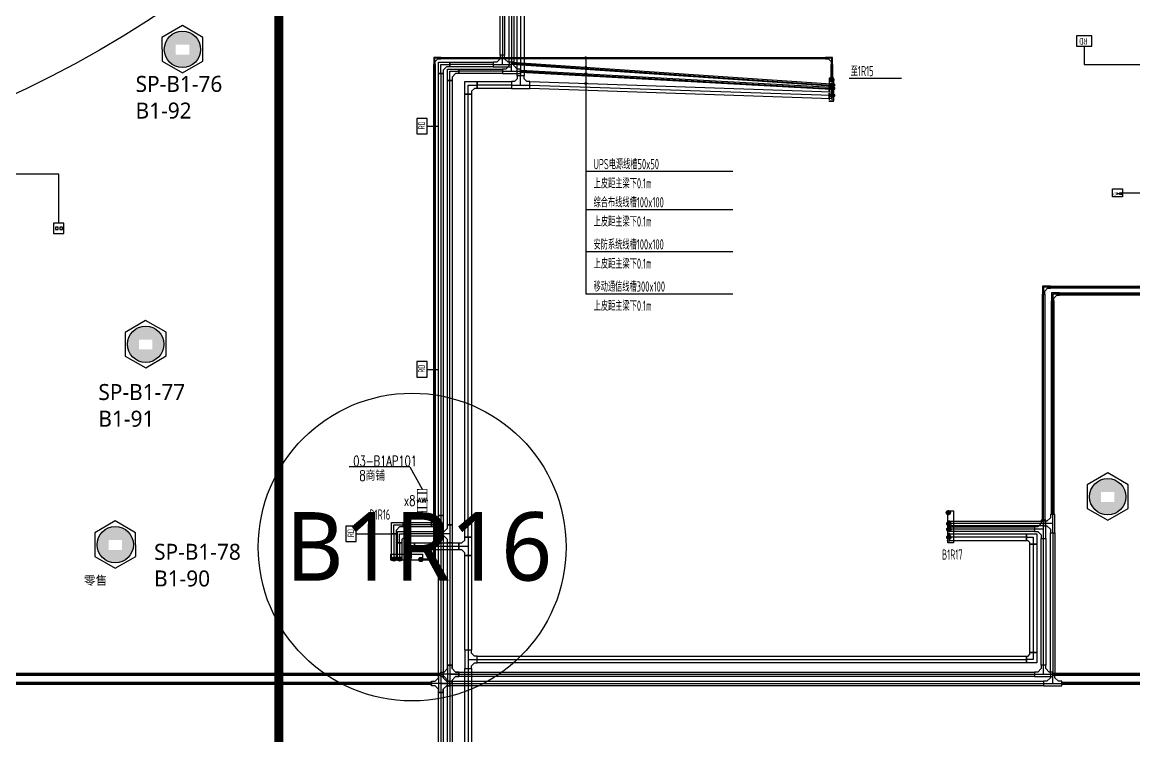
# Model space of a CAD drawing. Extents: x 0 to 3879896, y -114000 to 391286.
# Drawn here: x 2118295 to 2166973, y 221010 to 252249 of the extents above; entities that cross this region are included whole.
import ezdxf
from ezdxf.enums import TextEntityAlignment as Align

# ---------------------------------------------------------------- set-up
doc = ezdxf.new("R2010")
doc.units = 0
doc.header["$LTSCALE"] = 1000
doc.header["$MEASUREMENT"] = 0
for name, pattern in [('CONTINOUS', [0]), ('DASH', [0.35, 0.25, -0.1]), ('SZGX_a-zzgr$0$DASHDOT2', [6, 3, -1.5, 0, -1.5])]:
    doc.linetypes.add(name, pattern=pattern)
doc.layers.get('0').update_dxf_attribs({"linetype": 'CONTINUOUS'})
for name, color, linetype in [('20170912广田意见修改', 1, 'CONTINUOUS'), ('AP', 7, 'CONTINUOUS'), ('Arc_家具布置', 8, 'CONTINUOUS'), ('A无产权', 5, 'CONTINUOUS'), ('CABLETRAY_DOTE', 5, 'CONTINUOUS'), ('CABLETRAY_WEAK', 6, 'CONTINUOUS'), ('E-L-LAMP', 11, 'CONTINUOUS'), ('T-I-CHANNELS', 2, 'CONTINUOUS'), ('T-METER DATA', 150, 'C_LINE'), ('T-P-G RDJ', 1, 'CONTINOUS'), ('T-R-INTEGRATE', 1, 'CONTINUOUS'), ('T-SYSTEM', 4, 'CONTINUOUS'), ('T-SYSTEM BLOCK', 4, 'CONTINUOUS'), ('T-TEXT', 7, 'CONTINUOUS'), ('T-TEXT-RD', 3, 'CONTINUOUS'), ('T-电源线槽', 1, 'CONTINUOUS'), ('T-铁塔', 3, 'CONTINUOUS'), ('WALL', 2, 'CONTINUOUS'), ('WIRE-通讯', 4, 'CONTINUOUS'), ('Y-业态及工程条件', 1, 'CONTINUOUS')]:
    doc.layers.add(name, color=color, linetype=linetype)
doc.layers.add('Arc_建筑红线', color=1, linetype='CONTINUOUS', lineweight=40)
doc.styles.add('_TCH_DIM', font='SIMPLEX', dxfattribs={"bigfont": 'GBCBIG'})
doc.styles.add('_TCH_LABEL', font='COMPLEX', dxfattribs={"bigfont": 'GBCBIG'})
doc.styles.add('GBSTYLE', font='gbxwxt.shx', dxfattribs={"width": 0.6, "bigfont": 'gbhzfs.shx'})
doc.styles.add('HZTXT1', font='txtd.shx', dxfattribs={"width": 0.7, "bigfont": 'hztxt.shx'})
doc.styles.get("Standard").update_dxf_attribs({"font": 'GBENOR', "bigfont": 'GBCBIG'})
doc.styles.add('黑体', font='simhei.ttf', dxfattribs={"width": 0.8})
doc.linetypes.add('C_LINE', pattern='A,25.7,-2.08,["C",Standard,S=2.54,R=0,X=-0.54,Y=-1.27],-2.35', length=30.13)

# ---------------------------------------------------------------- blocks, each defined once
blk = doc.blocks.new('A$C5670352E')
at = {"layer": 'T-TEXT-RD', "color": 3, "style": 'GBSTYLE', "width": 0.7}
for s, p in [('B1R16', (16726, -17435, 0)), ('B1R17', (41801, -19185, 0))]:
    blk.add_text(s, height=450, dxfattribs=at).set_placement(p)
blk = doc.blocks.new('A$C53DD775B')
at = {"layer": 'T-SYSTEM'}
blk.add_line((39148, 1139, 0), (36870, 1139, 0), dxfattribs=at)
at = {"layer": 'T-SYSTEM', "elevation": 0}
for points in [[(36108, 1076, 0, 0, 0), (36606, 1575, 150, 0, 0), (36845, 1814, 0, 0, 0)], [(36133, 851, 0, 0, 0), (36631, 1350, 150, 0, 0), (36870, 1589, 0, 0, 0)], [(36133, 701, 0, 0, 0), (36631, 1200, 150, 0, 0), (36870, 1439, 0, 0, 0)], [(36133, 401, 0, 0, 0), (36631, 900, 150, 0, 0), (36870, 1139, 0, 0, 0)], [(40472, -18610, 0, 0, 0), (40971, -18111, 150, 0, 0), (41210, -17872, 0, 0, 0)], [(41235, -18347, 0, 0, 0), (40736, -18846, 150, 0, 0), (40497, -19085, 0, 0, 0)], [(41185, -18647, 0, 0, 0), (40686, -19145, 150, 0, 0), (40447, -19384, 0, 0, 0)], [(41185, -18997, 0, 0, 0), (40686, -19495, 150, 0, 0), (40447, -19734, 0, 0, 0)], [(16935, -19897, 0, 0, 0), (16436, -20396, 150, 0, 0), (16197, -20635, 0, 0, 0)], [(17185, -19897, 0, 0, 0), (16686, -20396, 150, 0, 0), (16447, -20635, 0, 0, 0)], [(17535, -19897, 0, 0, 0), (17036, -20396, 150, 0, 0), (16797, -20635, 0, 0, 0)], [(17372, -20659, 0, 0, 0), (17871, -20161, 150, 0, 0), (18110, -19922, 0, 0, 0)]]:
    blk.add_lwpolyline(points, format="xyseb", dxfattribs=at)
at = {"layer": 'T-SYSTEM', "const_width": 90, "elevation": 0}
for points in [[(36063, 1076, 1), (36153, 1076, 1)], [(36063, 1076, 1), (36153, 1076, 1)], [(36063, 1076, 1), (36153, 1076, 1)], [(36088, 851, 1), (36178, 851, 1)], [(36088, 851, 1), (36178, 851, 1)], [(36088, 851, 1), (36178, 851, 1)], [(36088, 701, 1), (36178, 701, 1)], [(36088, 701, 1), (36178, 701, 1)], [(36088, 701, 1), (36178, 701, 1)], [(36088, 401, 1), (36178, 401, 1)], [(36088, 401, 1), (36178, 401, 1)], [(36088, 401, 1), (36178, 401, 1)], [(41165, -17872, 1), (41255, -17872, 1)], [(41165, -17872, 1), (41255, -17872, 1)], [(41165, -17872, 1), (41255, -17872, 1)], [(41190, -18347, 1), (41280, -18347, 1)], [(41190, -18347, 1), (41280, -18347, 1)], [(41190, -18347, 1), (41280, -18347, 1)], [(41190, -18597, 1), (41280, -18597, 1)], [(41190, -18597, 1), (41280, -18597, 1)], [(41190, -18597, 1), (41280, -18597, 1)], [(41190, -18947, 1), (41280, -18947, 1)], [(41190, -18947, 1), (41280, -18947, 1)], [(41190, -18947, 1), (41280, -18947, 1)], [(16890, -19897, 1), (16980, -19897, 1)], [(16890, -19897, 1), (16980, -19897, 1)], [(16890, -19897, 1), (16980, -19897, 1)], [(17140, -19897, 1), (17230, -19897, 1)], [(17140, -19897, 1), (17230, -19897, 1)], [(17140, -19897, 1), (17230, -19897, 1)], [(17490, -19897, 1), (17580, -19897, 1)], [(17490, -19897, 1), (17580, -19897, 1)], [(17490, -19897, 1), (17580, -19897, 1)], [(18065, -19922, 1), (18155, -19922, 1)], [(18065, -19922, 1), (18155, -19922, 1)], [(18065, -19922, 1), (18155, -19922, 1)]]:
    blk.add_lwpolyline(points, format="xyb", close=True, dxfattribs=at)
at = {"layer": 'T-SYSTEM', "linetype": 'DASH', "elevation": 0}
blk.add_lwpolyline([(36185, 853), (35985, 853), (35985, 153), (36185, 153)], close=True, dxfattribs=at)
blk.add_lwpolyline([(36185, 853), (35985, 853), (35985, 153), (36185, 153)], close=True, dxfattribs=at)
at = {"layer": 'T-SYSTEM'}
for centre in [(36108, 1076, 0), (36108, 1076, 0), (36108, 1076, 0), (36133, 851, 0), (36133, 851, 0), (36133, 851, 0), (36133, 701, 0), (36133, 701, 0), (36133, 701, 0), (36133, 401, 0), (36133, 401, 0), (36133, 401, 0), (41210, -17872, 0), (41210, -17872, 0), (41210, -17872, 0), (41235, -18347, 0), (41235, -18347, 0), (41235, -18347, 0), (41235, -18597, 0), (41235, -18597, 0), (41235, -18597, 0), (41235, -18947, 0), (41235, -18947, 0), (41235, -18947, 0), (16935, -19897, 0), (16935, -19897, 0), (16935, -19897, 0), (17185, -19897, 0), (17185, -19897, 0), (17185, -19897, 0), (17535, -19897, 0), (17535, -19897, 0), (17535, -19897, 0), (18110, -19922, 0), (18110, -19922, 0), (18110, -19922, 0)]:
    blk.add_circle(centre, 90, dxfattribs=at)
blk = doc.blocks.new('A$C0C473B77')
at = {"layer": 'T-P-G RDJ', "linetype": 'DASH', "elevation": 0}
blk.add_lwpolyline([(35985, 153), (36185, 153), (36185, 1153), (35985, 1153)], close=True, dxfattribs=at)
at = {"layer": 'T-P-G RDJ', "elevation": 0}
for points in [[(41435, -19197), (41185, -19197), (41185, -17797), (41435, -17797)], [(16785, -19697), (18185, -19697), (18185, -19947), (16785, -19947)]]:
    blk.add_lwpolyline(points, close=True, dxfattribs=at)
blk = doc.blocks.new('E-017')
at = {"layer": 'E-L-LAMP'}
for p, q in [((0, 150), (0, -150)), ((150, -150), (-150, -150))]:
    blk.add_line(p, q, dxfattribs=at)
for radius in [150, 100]:
    blk.add_circle((0, 300), radius, dxfattribs=at)
blk = doc.blocks.new('A$C78FD1D7B')
at = {"layer": 'T-SYSTEM BLOCK'}
blk.add_lwpolyline([(-300, 0), (300, 0), (300, 400), (-300, 400)], close=True, dxfattribs=at)
at = {"layer": 'T-TEXT', "style": 'GBSTYLE', "width": 0.7}
blk.add_text('RD', height=250, dxfattribs=at).set_placement((-129, 88))
blk = doc.blocks.new('$C30311172003108')
at = {"layer": 'T-SYSTEM BLOCK'}
blk.add_lwpolyline([(-0.9, 0), (0.9, 0), (0.9, 1.2), (-0.9, 1.2)], close=True, dxfattribs=at)
at = {"style": 'GBSTYLE', "width": 0.8, "flags": 9}
blk.add_attdef('A', (0, 0), '', height=0.00003, dxfattribs=at)
at = {"layer": 'T-TEXT', "color": 7, "style": 'GBSTYLE', "width": 0.7}
blk.add_text('RD', height=0.75, dxfattribs=at).set_placement((-0.38, 0.26))
blk = doc.blocks.new('DS2')
at = {"layer": 'T-SYSTEM BLOCK'}
for points in [[(-225, -450), (225, -450), (225, 0), (-225, 0)], [(-138, -281), (-26, -281), (-26, -169), (-138, -169)], [(46, -281), (158, -281), (158, -169), (46, -169)]]:
    blk.add_lwpolyline(points, close=True, dxfattribs=at)
blk = doc.blocks.new('A$C7B3708B5')
at = {"layer": 'T-TEXT', "linetype": 'ByBlock'}
h = blk.add_hatch(color=256, dxfattribs=at)
edge = h.paths.add_edge_path()
edge.add_arc((13441, -17820), 37.5, 0, 360)
h = blk.add_hatch(color=256, dxfattribs=at)
edge = h.paths.add_edge_path()
edge.add_arc((13441, -18242), 37.5, 0, 360)
h = blk.add_hatch(color=256, dxfattribs=at)
edge = h.paths.add_edge_path()
edge.add_arc((13446, -18526), 37.5, 0, 360)
h = blk.add_hatch(color=256, dxfattribs=at)
edge = h.paths.add_edge_path()
edge.add_arc((13452, -18954), 37.5, 0, 360)
at = {"layer": 'CABLETRAY_DOTE'}
for p, q in [((9794, 550), (9794, -17720)), ((10194, 150), (10194, -18020)), ((7094, -17845), (6819, -17845)), ((6819, -17845), (6819, -18120)), ((7094, -17845), (23944, -17845)), ((9794, -18120), (9794, -17720)), ((24219, -17845), (23944, -17845)), ((24219, -18120), (24219, -17845)), ((6819, -39520), (6819, -18120)), ((7094, -18520), (7094, -18120)), ((7094, -18120), (7494, -18120)), ((9394, -18120), (7494, -18120)), ((7494, -18820), (7494, -18420)), ((7494, -18420), (7894, -18420)), ((9794, -18420), (7894, -18420)), ((9394, -18120), (10194, -18120)), ((9794, -18420), (10594, -18420)), ((10194, -18420), (10194, -18020)), ((10194, -18070), (24194, -19020)), ((10594, -18420), (24194, -19170)), ((24219, -18120), (24219, -18770)), ((7094, -18520), (7094, -37870)), ((7494, -38270), (7494, -18820)), ((24244, -19220), (24244, -19220)), ((24244, -19620), (24244, -19620)), ((33794, -27870), (33494, -27870)), ((33494, -27870), (33494, -28170)), ((33494, -38070), (33494, -28170)), ((33794, -27870), (47844, -27870)), ((34194, -28170), (33894, -28170)), ((33894, -28170), (33894, -28470)), ((34194, -28170), (48144, -28170)), ((33894, -37820), (33894, -28470)), ((7094, -37870), (7094, -38670)), ((33894, -38620), (33894, -37820)), ((5044, -38670), (5044, -38270)), ((5044, -38270), (5444, -38270)), ((6694, -38270), (5444, -38270)), ((7094, -38270), (6694, -38270)), ((7494, -38270), (7494, -39070)), ((33494, -38220), (29394, -38220)), ((33494, -38870), (33494, -38070)), ((33894, -38220), (33494, -38220)), ((5044, -38670), (5044, -39720)), ((5294, -39070), (5294, -38670)), ((5294, -38670), (5694, -38670)), ((7094, -38670), (5694, -38670)), ((7094, -38670), (7094, -44820)), ((7494, -38670), (7094, -38670)), ((33094, -38470), (29394, -38470)), ((33494, -38470), (33094, -38470)), ((33494, -44420), (33494, -38870)), ((33894, -38620), (33894, -44820)), ((5294, -39070), (5294, -39720)), ((7494, -39070), (7494, -44420)), ((6244, -39795), (6544, -39795)), ((6819, -39795), (6544, -39795)), ((6819, -39520), (6819, -39795)), ((7494, -44420), (7494, -45220)), ((33494, -44820), (33494, -44420)), ((7094, -44820), (7094, -45620)), ((7094, -45220), (7494, -45220)), ((7494, -44820), (7894, -44820)), ((7494, -45220), (33494, -45220)), ((7494, -45220), (7494, -84720)), ((7894, -44820), (33094, -44820)), ((33094, -44820), (33894, -44820)), ((33494, -45220), (34294, -45220)), ((33894, -45220), (33894, -44820)), ((33894, -44820), (42844, -44820)), ((34294, -45220), (42544, -45220)), ((7094, -45620), (7094, -85120))]:
    blk.add_line(p, q, dxfattribs=at)
at = {"layer": 'CABLETRAY_DOTE', "linetype": 'ByBlock'}
for p, q in [((10594, -250), (10594, -18620)), ((10594, -19020), (10594, -18620)), ((8294, -19420), (8294, -19020)), ((8294, -19020), (8694, -19020)), ((8294, -38820), (8294, -19420)), ((10194, -19020), (8694, -19020)), ((10194, -19020), (10994, -19020)), ((10994, -19020), (24194, -19470)), ((8294, -38820), (8294, -39620)), ((32744, -38820), (29394, -38820)), ((32744, -38820), (33044, -38820)), ((33044, -38820), (33044, -39120)), ((5644, -39520), (5644, -39220)), ((5644, -39220), (5944, -39220)), ((7894, -39220), (5944, -39220)), ((8294, -39220), (7894, -39220)), ((33044, -39120), (33044, -43870)), ((5644, -39520), (5644, -39720)), ((8294, -39620), (8294, -43770)), ((8294, -43770), (8294, -44570)), ((8294, -44170), (8694, -44170)), ((8694, -44170), (32744, -44170)), ((33044, -44170), (32744, -44170)), ((33044, -43870), (33044, -44170)), ((8294, -44570), (8294, -84120))]:
    blk.add_line(p, q, dxfattribs=at)
at = {"layer": 'CABLETRAY_WEAK'}
for p, q in [((10094, -18020), (10094, 150)), ((10294, 150), (10294, -18020)), ((7394, -18820), (7394, -18320)), ((7394, -18320), (7894, -18320)), ((7894, -18520), (7894, -18320)), ((7894, -18320), (9794, -18320)), ((7894, -18320), (7894, -18520)), ((9794, -18320), (9794, -18520)), ((9944, -18320), (9794, -18320)), ((9794, -18320), (9794, -18520)), ((10094, -18170), (9944, -18320)), ((10294, -18020), (10094, -18020)), ((10294, -18020), (10094, -18020)), ((10094, -18020), (10094, -18170)), ((10294, -18170), (10294, -18020)), ((10444, -18320), (10294, -18170)), ((10594, -18320), (10444, -18320)), ((10591, -18470), (10596, -18370)), ((24191, -19220), (10591, -18470)), ((10594, -18520), (10594, -18320)), ((10596, -18370), (24196, -19120)), ((7394, -18820), (7594, -18820)), ((7394, -38270), (7394, -18820)), ((7594, -18820), (7394, -18820)), ((7744, -18520), (7594, -18670)), ((7594, -18670), (7594, -18820)), ((7594, -18820), (7594, -38270)), ((7894, -18520), (7744, -18520)), ((9794, -18520), (7894, -18520)), ((9794, -18520), (10594, -18520)), ((24196, -19120), (24191, -19220)), ((24194, -19120, 0), (24294, -19220, 0)), ((24194, -19220, 0), (24294, -19120, 0)), ((33794, -27820), (33444, -27820)), ((33444, -27820), (33444, -28170)), ((33444, -28170), (33544, -28170)), ((33444, -38070), (33444, -28170)), ((33444, -28170), (33544, -28170)), ((33544, -28045), (33669, -27920)), ((33544, -28170), (33544, -28045)), ((33544, -28170), (33544, -38070)), ((33669, -27920), (33794, -27920)), ((33794, -27920), (33794, -27820)), ((33794, -27820), (47844, -27820)), ((33794, -27920), (33794, -27820)), ((47844, -27920), (33794, -27920)), ((7244, -38570), (7394, -38420)), ((7594, -38270), (7394, -38270)), ((7394, -38420), (7394, -38270)), ((7394, -38270), (7594, -38270)), ((7594, -38270), (7594, -39070)), ((29294, -38370, 0), (29394, -38570, 0)), ((29294, -38570, 0), (29394, -38370, 0)), ((29394, -38570), (29394, -38370)), ((29394, -38370), (33094, -38370)), ((33094, -38370), (33094, -38570)), ((33244, -38370), (33094, -38370)), ((33094, -38370), (33094, -38570)), ((33394, -38220), (33244, -38370)), ((33594, -38070), (33394, -38070)), ((33394, -38070), (33394, -38220)), ((33544, -38070), (33444, -38070)), ((33594, -38870), (33594, -38070)), ((5194, -39070), (5194, -38570)), ((5194, -38570), (5694, -38570)), ((5544, -38770), (5394, -38920)), ((5394, -38920), (5394, -39070)), ((5694, -38770), (5544, -38770)), ((5694, -38770), (5694, -38570)), ((5694, -38570), (7094, -38570)), ((5694, -38570), (5694, -38770)), ((7094, -38770), (5694, -38770)), ((7094, -38570), (7094, -38770)), ((7094, -38770), (7094, -38570)), ((7094, -38570), (7244, -38570)), ((7244, -38770), (7094, -38770)), ((7394, -38920), (7244, -38770)), ((7394, -39070), (7394, -38920)), ((33094, -38570), (29394, -38570)), ((33094, -38570), (33244, -38570)), ((33244, -38570), (33394, -38720)), ((33394, -38720), (33394, -38870)), ((33394, -38870), (33594, -38870)), ((33394, -44420), (33394, -38870)), ((33394, -38870), (33594, -38870)), ((33594, -38870), (33594, -44420)), ((5194, -39720), (5194, -39070)), ((5194, -39070), (5394, -39070)), ((5394, -39070), (5194, -39070)), ((5394, -39070), (5394, -39720)), ((7594, -39070), (7394, -39070)), ((7394, -44420), (7394, -39070)), ((7394, -39070), (7594, -39070)), ((7594, -39070), (7594, -44420)), ((5394, -39720, 0), (5194, -39820, 0)), ((5194, -39720, 0), (5394, -39820, 0)), ((5394, -39720), (5194, -39720)), ((7594, -44420), (7394, -44420)), ((7394, -44420), (7394, -45220)), ((7594, -44420), (7394, -44420)), ((7594, -44570), (7594, -44420)), ((7744, -44720), (7594, -44570)), ((7894, -44720), (7744, -44720)), ((7894, -44920), (7894, -44720)), ((7894, -44920), (7894, -44720)), ((7894, -44720), (33094, -44720)), ((33094, -44720), (33094, -44920)), ((33244, -44720), (33094, -44720)), ((33094, -44720), (33094, -44920)), ((33394, -44570), (33244, -44720)), ((33594, -44420), (33394, -44420)), ((33594, -44420), (33394, -44420)), ((33394, -44420), (33394, -44570)), ((33594, -44570), (33594, -44420)), ((33744, -44720), (33594, -44570)), ((33894, -44720), (33744, -44720)), ((33894, -44920), (33894, -44720)), ((33894, -44870), (33894, -44770)), ((33894, -44770), (42844, -44770)), ((7394, -45220), (7594, -45220)), ((7394, -84720), (7394, -45220)), ((7394, -45220), (7594, -45220)), ((7594, -45070), (7744, -44920)), ((7594, -45220), (7594, -45070)), ((7594, -45220), (7594, -84720)), ((7744, -44920), (7894, -44920)), ((33094, -44920), (7894, -44920)), ((33094, -44920), (33894, -44920)), ((42844, -44870), (33894, -44870))]:
    blk.add_line(p, q, dxfattribs=at)
at = {"layer": 'CABLETRAY_WEAK', "elevation": 0}
for points in [[(24294, -19220), (24294, -19120), (24194, -19120), (24194, -19220)], [(29394, -38570), (29394, -38370), (29294, -38370), (29294, -38570)], [(5194, -39820), (5394, -39820), (5394, -39720), (5194, -39720)]]:
    blk.add_lwpolyline(points, close=True, dxfattribs=at)
at = {"layer": 'T-I-CHANNELS'}
for p, q in [((9694, -17720), (9694, 550)), ((9894, 550), (9894, -17720)), ((9694, -17870), (9544, -18020)), ((9894, -17720), (9694, -17720)), ((9894, -17720), (9694, -17720)), ((9694, -17720), (9694, -17870)), ((9894, -17870), (9894, -17720)), ((10044, -18020), (9894, -17870)), ((6994, -18520), (6994, -18020)), ((6994, -18020), (7494, -18020)), ((7344, -18220), (7194, -18370)), ((7194, -18370), (7194, -18520)), ((7494, -18220), (7344, -18220)), ((7494, -18220), (7494, -18020)), ((7494, -18020), (9394, -18020)), ((7494, -18020), (7494, -18220)), ((9394, -18220), (7494, -18220)), ((9394, -18020), (9394, -18220)), ((9544, -18020), (9394, -18020)), ((9394, -18020), (9394, -18220)), ((9394, -18220), (10194, -18220)), ((10194, -18020), (10044, -18020)), ((10190, -18120), (10197, -18020)), ((24190, -19070), (10190, -18120)), ((10194, -18220), (10194, -18020)), ((10197, -18020), (24197, -18970)), ((6994, -37870), (6994, -18520)), ((6994, -18520), (7194, -18520)), ((7194, -18520), (6994, -18520)), ((7194, -18520), (7194, -37870)), ((24197, -18970), (24190, -19070)), ((24194, -18970, 0), (24294, -19070, 0)), ((24194, -19070, 0), (24294, -18970, 0)), ((34194, -28120), (33844, -28120)), ((33844, -28120), (33844, -28470)), ((33944, -28345), (34069, -28220)), ((34069, -28220), (34194, -28220)), ((34194, -28220), (34194, -28120)), ((34194, -28120), (48144, -28120)), ((34194, -28220), (34194, -28120)), ((48144, -28220), (34194, -28220)), ((33844, -28470), (33944, -28470)), ((33844, -37820), (33844, -28470)), ((33844, -28470), (33944, -28470)), ((33944, -28470), (33944, -28345)), ((33944, -28470), (33944, -37820)), ((7194, -37870), (6994, -37870)), ((6994, -38020), (6994, -37870)), ((6994, -37870), (7194, -37870)), ((7194, -37870), (7194, -38670)), ((33994, -37820), (33794, -37820)), ((33794, -37820), (33794, -37970)), ((33944, -37820), (33844, -37820)), ((33994, -38620), (33994, -37820)), ((4944, -38670), (4944, -38170)), ((4944, -38170), (5444, -38170)), ((5294, -38370), (5144, -38520)), ((5444, -38370), (5294, -38370)), ((5444, -38370), (5444, -38170)), ((5444, -38170), (6694, -38170)), ((5444, -38170), (5444, -38370)), ((6694, -38370), (5444, -38370)), ((6694, -38170), (6694, -38370)), ((6694, -38370), (6694, -38170)), ((6694, -38170), (6844, -38170)), ((6844, -38370), (6694, -38370)), ((6844, -38170), (6994, -38020)), ((6994, -38520), (6844, -38370)), ((29294, -38120, 0), (29394, -38320, 0)), ((29294, -38320, 0), (29394, -38120, 0)), ((29394, -38320), (29394, -38120)), ((29394, -38120), (33494, -38120)), ((33494, -38320), (29394, -38320)), ((33494, -38120), (33494, -38320)), ((33644, -38120), (33494, -38120)), ((33494, -38120), (33494, -38320)), ((33494, -38320), (33644, -38320)), ((33794, -37970), (33644, -38120)), ((33644, -38320), (33794, -38470)), ((4944, -39720), (4944, -38670)), ((4944, -38670), (5144, -38670)), ((5144, -38670), (4944, -38670)), ((5144, -38520), (5144, -38670)), ((5144, -38670), (5144, -39720)), ((6994, -38670), (6994, -38520)), ((7194, -38670), (6994, -38670)), ((6994, -44820), (6994, -38670)), ((6994, -38670), (7194, -38670)), ((7194, -38670), (7194, -44820)), ((33794, -38470), (33794, -38620)), ((33794, -44820), (33794, -38620)), ((33794, -38620), (33994, -38620)), ((33794, -38620), (33994, -38620)), ((33994, -38620), (33994, -44820)), ((5144, -39720, 0), (4944, -39820, 0)), ((4944, -39720, 0), (5144, -39820, 0)), ((5144, -39720), (4944, -39720)), ((7194, -44820), (6994, -44820)), ((6994, -44820), (6994, -45620)), ((7194, -44820), (6994, -44820)), ((7194, -44970), (7194, -44820)), ((7344, -45120), (7194, -44970)), ((7494, -45120), (7344, -45120)), ((7494, -45320), (7494, -45120)), ((7494, -45320), (7494, -45120)), ((7494, -45120), (33494, -45120)), ((33494, -45120), (33494, -45320)), ((33644, -45120), (33494, -45120)), ((33494, -45120), (33494, -45320)), ((33794, -44970), (33644, -45120)), ((33994, -44820), (33794, -44820)), ((33994, -44820), (33794, -44820)), ((33794, -44820), (33794, -44970)), ((33994, -44970), (33994, -44820)), ((34144, -45120), (33994, -44970)), ((34294, -45120), (34144, -45120)), ((34294, -45320), (34294, -45120)), ((34294, -45270), (34294, -45170)), ((34294, -45170), (42544, -45170)), ((42544, -45270), (34294, -45270)), ((6994, -45620), (7194, -45620)), ((6994, -85120), (6994, -45620)), ((6994, -45620), (7194, -45620)), ((7194, -45470), (7344, -45320)), ((7194, -45620), (7194, -45470)), ((7194, -45620), (7194, -85120)), ((7344, -45320), (7494, -45320)), ((33494, -45320), (7494, -45320)), ((33494, -45320), (34294, -45320))]:
    blk.add_line(p, q, dxfattribs=at)
at = {"layer": 'T-I-CHANNELS', "elevation": 0}
for points in [[(24294, -19070), (24294, -18970), (24194, -18970), (24194, -19070)], [(29394, -38320), (29394, -38120), (29294, -38120), (29294, -38320)], [(4944, -39820), (5144, -39820), (5144, -39720), (4944, -39720)]]:
    blk.add_lwpolyline(points, close=True, dxfattribs=at)
at = {"layer": 'T-SYSTEM'}
blk.add_line((27257, -18734, 0), (24980, -18734, 0), dxfattribs=at)
at = {"layer": 'T-SYSTEM', "elevation": 0}
for points in [[(24217, -18797, 0, 0, 0), (24716, -18298, 150, 0, 0), (24955, -18059, 0, 0, 0)], [(24242, -19022, 0, 0, 0), (24741, -18523, 150, 0, 0), (24980, -18284, 0, 0, 0)], [(24242, -19172, 0, 0, 0), (24741, -18673, 150, 0, 0), (24980, -18434, 0, 0, 0)], [(24242, -19472, 0, 0, 0), (24741, -18973, 150, 0, 0), (24980, -18734, 0, 0, 0)], [(28581, -38483, 0, 0, 0), (29080, -37984, 150, 0, 0), (29319, -37745, 0, 0, 0)], [(29294, -38520, 0, 0, 0), (28795, -39018, 150, 0, 0), (28556, -39257, 0, 0, 0)], [(29344, -38220, 0, 0, 0), (28845, -38719, 150, 0, 0), (28606, -38958, 0, 0, 0)], [(29294, -38870, 0, 0, 0), (28795, -39368, 150, 0, 0), (28556, -39607, 0, 0, 0)], [(5044, -39770, 0, 0, 0), (4545, -40269, 150, 0, 0), (4306, -40508, 0, 0, 0)], [(5294, -39770, 0, 0, 0), (4795, -40269, 150, 0, 0), (4556, -40508, 0, 0, 0)], [(5644, -39770, 0, 0, 0), (5145, -40269, 150, 0, 0), (4906, -40508, 0, 0, 0)], [(5481, -40532, 0, 0, 0), (5980, -40034, 150, 0, 0), (6219, -39795, 0, 0, 0)]]:
    blk.add_lwpolyline(points, format="xyseb", dxfattribs=at)
at = {"layer": 'T-SYSTEM', "const_width": 90, "elevation": 0}
for points in [[(24172, -18797, 1), (24262, -18797, 1)], [(24172, -18797, 1), (24262, -18797, 1)], [(24172, -18797, 1), (24262, -18797, 1)], [(24197, -19022, 1), (24287, -19022, 1)], [(24197, -19022, 1), (24287, -19022, 1)], [(24197, -19022, 1), (24287, -19022, 1)], [(24197, -19172, 1), (24287, -19172, 1)], [(24197, -19172, 1), (24287, -19172, 1)], [(24197, -19172, 1), (24287, -19172, 1)], [(24197, -19472, 1), (24287, -19472, 1)], [(24197, -19472, 1), (24287, -19472, 1)], [(24197, -19472, 1), (24287, -19472, 1)], [(29274, -37745, 1), (29364, -37745, 1)], [(29274, -37745, 1), (29364, -37745, 1)], [(29274, -37745, 1), (29364, -37745, 1)], [(29299, -38220, 1), (29389, -38220, 1)], [(29299, -38220, 1), (29389, -38220, 1)], [(29299, -38220, 1), (29389, -38220, 1)], [(29299, -38470, 1), (29389, -38470, 1)], [(29299, -38470, 1), (29389, -38470, 1)], [(29299, -38470, 1), (29389, -38470, 1)], [(29299, -38820, 1), (29389, -38820, 1)], [(29299, -38820, 1), (29389, -38820, 1)], [(29299, -38820, 1), (29389, -38820, 1)], [(4999, -39770, 1), (5089, -39770, 1)], [(4999, -39770, 1), (5089, -39770, 1)], [(4999, -39770, 1), (5089, -39770, 1)], [(5249, -39770, 1), (5339, -39770, 1)], [(5249, -39770, 1), (5339, -39770, 1)], [(5249, -39770, 1), (5339, -39770, 1)], [(5599, -39770, 1), (5689, -39770, 1)], [(5599, -39770, 1), (5689, -39770, 1)], [(5599, -39770, 1), (5689, -39770, 1)], [(6174, -39795, 1), (6264, -39795, 1)], [(6174, -39795, 1), (6264, -39795, 1)], [(6174, -39795, 1), (6264, -39795, 1)]]:
    blk.add_lwpolyline(points, format="xyb", close=True, dxfattribs=at)
at = {"layer": 'T-SYSTEM', "linetype": 'DASH', "elevation": 0}
blk.add_lwpolyline([(24294, -19020), (24094, -19020), (24094, -19720), (24294, -19720)], close=True, dxfattribs=at)
blk.add_lwpolyline([(24294, -19020), (24094, -19020), (24094, -19720), (24294, -19720)], close=True, dxfattribs=at)
at = {"layer": 'T-SYSTEM'}
for centre in [(24217, -18797, 0), (24217, -18797, 0), (24217, -18797, 0), (24242, -19022, 0), (24242, -19022, 0), (24242, -19022, 0), (24242, -19172, 0), (24242, -19172, 0), (24242, -19172, 0), (24242, -19472, 0), (24242, -19472, 0), (24242, -19472, 0), (29319, -37745, 0), (29319, -37745, 0), (29319, -37745, 0), (29344, -38220, 0), (29344, -38220, 0), (29344, -38220, 0), (29344, -38470, 0), (29344, -38470, 0), (29344, -38470, 0), (29344, -38820, 0), (29344, -38820, 0), (29344, -38820, 0), (5044, -39770, 0), (5044, -39770, 0), (5044, -39770, 0), (5294, -39770, 0), (5294, -39770, 0), (5294, -39770, 0), (5644, -39770, 0), (5644, -39770, 0), (5644, -39770, 0), (6219, -39795), (6219, -39795), (6219, -39795)]:
    blk.add_circle(centre, 90, dxfattribs=at)
at = {"layer": 'T-TEXT', "linetype": 'ByBlock'}
for p, q in [((13446, -17820), (13446, -28157, 0)), ((13446, -22796, 0), (19892, -22796, 0)), ((13446, -24468, 0), (19892, -24468, 0)), ((13446, -26313, 0), (19892, -26313, 0)), ((13446, -28157, 0), (19892, -28157, 0))]:
    blk.add_line(p, q, dxfattribs=at)
for centre in [(13441, -17820), (13441, -18242, 0), (13446, -18526, 0), (13452, -18954)]:
    blk.add_circle(centre, 37.5, dxfattribs=at)
at = {"layer": 'T-电源线槽'}
for p, q in [((7094, -17820), (6794, -17820)), ((6794, -17820), (6794, -18120)), ((6844, -17995), (6969, -17870)), ((6844, -18120), (6844, -17995)), ((6969, -17870), (7094, -17870)), ((7094, -17870), (7094, -17820)), ((7094, -17820), (23944, -17820)), ((7094, -17870), (7094, -17820)), ((23944, -17870), (7094, -17870)), ((23944, -17820), (23944, -17870)), ((24244, -17820), (23944, -17820)), ((23944, -17820), (23944, -17870)), ((23944, -17870), (24069, -17870)), ((24069, -17870), (24194, -17995)), ((24194, -17995), (24194, -18120)), ((24244, -18120), (24244, -17820)), ((6794, -18120), (6844, -18120)), ((6794, -39520), (6794, -18120)), ((6794, -18120), (6844, -18120)), ((6844, -18120), (6844, -39520)), ((24194, -18770), (24194, -18120)), ((24194, -18120), (24244, -18120)), ((24194, -18120), (24244, -18120)), ((24244, -18120), (24244, -18770)), ((24244, -18770), (24194, -18770)), ((6244, -39820), (6244, -39770)), ((6244, -39770), (6544, -39770)), ((6544, -39820), (6244, -39820)), ((6544, -39770), (6544, -39820)), ((6544, -39820), (6544, -39770)), ((6544, -39770), (6669, -39770)), ((6844, -39820), (6544, -39820)), ((6669, -39770), (6794, -39645)), ((6794, -39645), (6794, -39520)), ((6794, -39520), (6844, -39520)), ((6844, -39520), (6794, -39520)), ((6844, -39520), (6844, -39820))]:
    blk.add_line(p, q, dxfattribs=at)
at = {"layer": 'T-电源线槽', "ltscale": 0.05}
for p, q in [((24194, -18770, 0), (24244, -18820, 0)), ((24194, -18820, 0), (24244, -18770, 0)), ((6194, -39820, 0), (6244, -39770, 0)), ((6194, -39770, 0), (6244, -39820, 0))]:
    blk.add_line(p, q, dxfattribs=at)
at = {"layer": 'T-电源线槽', "linetype": 'ByBlock', "ltscale": 0.05}
for p, q in [((29294, -37720, 0), (29344, -37770, 0)), ((29344, -37720, 0), (29294, -37770, 0))]:
    blk.add_line(p, q, dxfattribs=at)
at = {"layer": 'T-电源线槽', "ltscale": 0.05, "elevation": 0}
for points in [[(24244, -18820), (24244, -18770), (24194, -18770), (24194, -18820)], [(6194, -39820), (6244, -39820), (6244, -39770), (6194, -39770)]]:
    blk.add_lwpolyline(points, close=True, dxfattribs=at)
at = {"layer": 'T-电源线槽', "linetype": 'ByBlock', "ltscale": 0.05, "elevation": 0}
blk.add_lwpolyline([(29294, -37720), (29294, -37770), (29344, -37770), (29344, -37720)], close=True, dxfattribs=at)
at = {"layer": 'T-铁塔', "linetype": 'ByBlock'}
for p, q in [((10444, -18620), (10444, -250)), ((10744, -250), (10744, -18620)), ((8144, -19420), (8144, -18870)), ((8144, -18870), (8694, -18870)), ((8694, -19170), (8694, -18870)), ((8694, -18870), (10194, -18870)), ((8694, -18870), (8694, -19170)), ((10194, -18870), (10194, -19170)), ((10319, -18870), (10194, -18870)), ((10194, -18870), (10194, -19170)), ((10444, -18745), (10319, -18870)), ((10744, -18620), (10444, -18620)), ((10744, -18620), (10444, -18620)), ((10444, -18620), (10444, -18745)), ((10744, -18745), (10744, -18620)), ((10869, -18870), (10744, -18745)), ((10994, -18870), (10869, -18870)), ((10989, -19170), (10999, -18870)), ((10994, -19170), (10994, -18870)), ((10999, -18870), (24199, -19320)), ((8144, -19420), (8444, -19420)), ((8144, -38820), (8144, -19420)), ((8444, -19420), (8144, -19420)), ((8569, -19170), (8444, -19295)), ((8444, -19295), (8444, -19420)), ((8444, -19420), (8444, -38820)), ((8694, -19170), (8569, -19170)), ((10194, -19170), (8694, -19170)), ((10194, -19170), (10994, -19170)), ((24189, -19620), (10989, -19170)), ((24199, -19320), (24189, -19620)), ((24194, -19320, 0), (24294, -19620, 0)), ((24194, -19620, 0), (24294, -19320, 0)), ((8444, -38820), (8144, -38820)), ((8144, -38945), (8144, -38820)), ((8144, -38820), (8444, -38820)), ((8444, -38820), (8444, -39620)), ((29294, -38670, 0), (29394, -38970, 0)), ((29294, -38970, 0), (29394, -38670, 0)), ((29394, -38970), (29394, -38670)), ((29394, -38670), (32744, -38670)), ((32744, -38670), (32744, -38970)), ((32744, -38670), (33194, -38670)), ((32744, -38970), (32744, -38670)), ((33194, -38670), (33194, -39120)), ((5494, -39520), (5494, -39070)), ((5494, -39070), (5944, -39070)), ((5869, -39370), (5794, -39445)), ((5944, -39370), (5869, -39370)), ((5944, -39370), (5944, -39070)), ((5944, -39070), (7894, -39070)), ((5944, -39070), (5944, -39370)), ((7894, -39370), (5944, -39370)), ((7894, -39070), (7894, -39370)), ((7894, -39370), (7894, -39070)), ((7894, -39070), (8019, -39070)), ((8019, -39370), (7894, -39370)), ((8019, -39070), (8144, -38945)), ((8144, -39495), (8019, -39370)), ((32744, -38970), (29394, -38970)), ((32819, -38970), (32744, -38970)), ((32894, -39045), (32819, -38970)), ((32894, -39120), (32894, -39045)), ((33194, -39120), (32894, -39120)), ((32894, -43870), (32894, -39120)), ((32894, -39120), (33194, -39120)), ((33194, -39120), (33194, -43870)), ((5494, -39720), (5494, -39520)), ((5494, -39520), (5794, -39520)), ((5794, -39520), (5494, -39520)), ((5794, -39720, 0), (5494, -39820, 0)), ((5494, -39720, 0), (5794, -39820, 0)), ((5794, -39720), (5494, -39720)), ((5794, -39445), (5794, -39520)), ((5794, -39520), (5794, -39720)), ((8144, -39620), (8144, -39495)), ((8444, -39620), (8144, -39620)), ((8144, -43770), (8144, -39620)), ((8144, -39620), (8444, -39620)), ((8444, -39620), (8444, -43770)), ((8444, -43770), (8144, -43770)), ((8144, -43770), (8144, -44570)), ((8444, -43770), (8144, -43770)), ((8444, -43895), (8444, -43770)), ((8569, -44020), (8444, -43895)), ((8694, -44020), (8569, -44020)), ((8694, -44320), (8694, -44020)), ((8694, -44020), (32744, -44020)), ((8694, -44320), (8694, -44020)), ((32744, -44020), (32744, -44320)), ((32744, -44320), (32744, -44020)), ((32744, -44020), (32819, -44020)), ((32819, -44020), (32894, -43945)), ((33194, -43870), (32894, -43870)), ((32894, -43945), (32894, -43870)), ((32894, -43870), (33194, -43870)), ((33194, -43870), (33194, -44320)), ((8144, -44570), (8444, -44570)), ((8144, -84120), (8144, -44570)), ((8144, -44570), (8444, -44570)), ((8444, -44445), (8569, -44320)), ((8444, -44570), (8444, -44445)), ((8444, -44570), (8444, -84120)), ((8569, -44320), (8694, -44320)), ((32744, -44320), (8694, -44320)), ((33194, -44320), (32744, -44320))]:
    blk.add_line(p, q, dxfattribs=at)
at = {"layer": 'T-铁塔', "linetype": 'ByBlock', "elevation": 0}
for points in [[(24294, -19620), (24294, -19320), (24194, -19320), (24194, -19620)], [(29394, -38970), (29394, -38670), (29294, -38670), (29294, -38970)], [(5494, -39820), (5794, -39820), (5794, -39720), (5494, -39720)]]:
    blk.add_lwpolyline(points, close=True, dxfattribs=at)
at = {"layer": 'T-SYSTEM', "color": 0, "style": 'GBSTYLE', "width": 0.7}
blk.add_text('至1R15', height=450, dxfattribs=at).set_placement((25050, -18633, 0))
at = {"layer": 'T-TEXT', "linetype": 'ByBlock', "style": 'GBSTYLE', "width": 0.7}
for s, p in [('UPS电源线槽50x50', (13787, -22707, 0)), ('上皮距主梁下0.1m', (13795, -23548, 0)), ('综合布线线槽100x100', (13787, -24379, 0)), ('上皮距主梁下0.1m', (13795, -25219, 0)), ('安防系统线槽100x100', (13787, -26223, 0)), ('上皮距主梁下0.1m', (13795, -27064, 0)), ('移动通信线槽300x100', (13787, -28068, 0)), ('上皮距主梁下0.1m', (13795, -28909, 0))]:
    blk.add_text(s, height=450, dxfattribs=at).set_placement(p)
blk = doc.blocks.new('$equip_U$00000265(GZ顾恪)')
at = {"linetype": 'Continuous'}
for p, q in [((-0.54, 0.7), (-0.54, 0)), ((0.54, 0.7), (0.54, 0))]:
    blk.add_line(p, q, dxfattribs=at)
at = {"const_width": 0.06}
blk.add_lwpolyline([(-0.82, 0.7), (0.82, 0.7), (0.82, 0), (-0.82, 0)], close=True, dxfattribs=at)
for p in [(-0.82, 0.35), (0, 0.7), (0, 0), (0.82, 0.35)]:
    blk.add_point(p)
at = {"color": 7, "style": '_TCH_LABEL'}
blk.add_attdef('$TEXT$', text='', height=0.36, dxfattribs=at).set_placement((-0.004, 0.344), align=Align.MIDDLE_CENTER)
at = {"color": 7, "style": '_TCH_LABEL', "flags": 1}
blk.add_attdef('A', text='', height=0.000025, dxfattribs=at).set_placement((0, 0), align=Align.MIDDLE_CENTER)

msp = doc.modelspace()

# ---------------------------------------------------------------- hatches: boundary and pattern name
at = {"layer": 'WALL', "linetype": 'ByBlock'}
h = msp.add_hatch(dxfattribs=at)
h.set_pattern_fill('ESCHER', color=1)
h.set_pattern_definition([(60, (-751934.68, -2150704.367), (-30.47999999, -7e-09), [27.94, -2.54]), (180, (-751934.68, -2150704.367), (15.24, -26.3964543), [27.94, -2.54]), (300, (-751934.68, -2150704.367), (30.47999999, -7e-09), [27.94, -2.54]), (60, (-751932.14, -2150704.367), (-30.47999999, -7e-09), [5.08, -25.4]), (300, (-751932.14, -2150704.367), (30.47999999, -7e-09), [5.08, -25.4]), (60, (-751935.95, -2150702.167), (-30.47999999, -7e-09), [5.08, -25.4]), (180, (-751935.95, -2150702.167), (15.24, -26.3964543), [5.08, -25.4]), (300, (-751935.95, -2150706.567), (30.47999999, -7e-09), [5.08, -25.4]), (180, (-751935.95, -2150706.567), (15.24, -26.3964543), [5.08, -25.4]), (60, (-751944.84, -2150704.367), (-30.47999999, -7e-09), [5.08, -25.4]), (300, (-751944.84, -2150704.367), (30.47999999, -7e-09), [5.08, -25.4]), (60, (-751929.6, -2150713.166), (-30.47999999, -7e-09), [5.08, -25.4]), (180, (-751929.6, -2150713.166), (15.24, -26.3964543), [5.08, -25.4]), (300, (-751929.6, -2150695.568), (30.47999999, -7e-09), [5.08, -25.4]), (180, (-751929.6, -2150695.568), (15.24, -26.3964543), [5.08, -25.4]), (0, (-751929.6, -2150699.968), (-15.24, 26.3964543), [17.78, -12.7]), (0, (-751929.6, -2150708.766), (-15.24, 26.3964543), [17.78, -12.7]), (120, (-751933.41, -2150697.768), (-30.47999999, 7e-09), [17.78, -12.7]), (120, (-751941.03, -2150702.167), (-30.47999999, 7e-09), [17.78, -12.7]), (240, (-751941.03, -2150706.567), (15.23999999, -26.3964543), [17.78, -12.7]), (240, (-751933.41, -2150710.966), (15.23999999, -26.3964543), [17.78, -12.7])])
h.paths.add_polyline_path([(2124517.1, 251061.8, 1), (2126109, 251061.8, 1)])
h.paths.add_polyline_path([(2125607.5, 251266.7), (2125607.5, 250832.2), (2125019.4, 250832.2), (2125019.4, 251266.7)], flags=16)
h = msp.add_hatch(dxfattribs=at)
h.set_pattern_fill('ESCHER', color=1)
h.set_pattern_definition([(60, (-753545.865, -2163615.573), (-30.47999999, -7e-09), [27.94, -2.54]), (180, (-753545.865, -2163615.573), (15.24, -26.3964543), [27.94, -2.54]), (300, (-753545.865, -2163615.573), (30.47999999, -7e-09), [27.94, -2.54]), (60, (-753543.325, -2163615.573), (-30.47999999, -7e-09), [5.08, -25.4]), (300, (-753543.325, -2163615.573), (30.47999999, -7e-09), [5.08, -25.4]), (60, (-753547.135, -2163613.374), (-30.47999999, -7e-09), [5.08, -25.4]), (180, (-753547.135, -2163613.374), (15.24, -26.3964543), [5.08, -25.4]), (300, (-753547.135, -2163617.773), (30.47999999, -7e-09), [5.08, -25.4]), (180, (-753547.135, -2163617.773), (15.24, -26.3964543), [5.08, -25.4]), (60, (-753556.025, -2163615.573), (-30.47999999, -7e-09), [5.08, -25.4]), (300, (-753556.025, -2163615.573), (30.47999999, -7e-09), [5.08, -25.4]), (60, (-753540.785, -2163624.372), (-30.47999999, -7e-09), [5.08, -25.4]), (180, (-753540.785, -2163624.372), (15.24, -26.3964543), [5.08, -25.4]), (300, (-753540.785, -2163606.775), (30.47999999, -7e-09), [5.08, -25.4]), (180, (-753540.785, -2163606.775), (15.24, -26.3964543), [5.08, -25.4]), (0, (-753540.785, -2163611.174), (-15.24, 26.3964543), [17.78, -12.7]), (0, (-753540.785, -2163619.973), (-15.24, 26.3964543), [17.78, -12.7]), (120, (-753544.595, -2163608.974), (-30.47999999, 7e-09), [17.78, -12.7]), (120, (-753552.215, -2163613.374), (-30.47999999, 7e-09), [17.78, -12.7]), (240, (-753552.215, -2163617.773), (15.23999999, -26.3964543), [17.78, -12.7]), (240, (-753544.595, -2163622.173), (15.23999999, -26.3964543), [17.78, -12.7])])
h.paths.add_polyline_path([(2122905.9, 238150.6, 1), (2124497.8, 238150.6, 1)])
h.paths.add_polyline_path([(2123996.3, 238355.5), (2123996.3, 237921), (2123408.2, 237921), (2123408.2, 238355.5)], flags=16)
h = msp.add_hatch(dxfattribs=at)
h.set_pattern_fill('ESCHER', color=3)
h.set_pattern_definition([(60, (-711414.977, -2170291.73), (-30.47999999, -7e-09), [27.94, -2.54]), (180, (-711414.977, -2170291.73), (15.24, -26.3964543), [27.94, -2.54]), (300, (-711414.977, -2170291.73), (30.47999999, -7e-09), [27.94, -2.54]), (60, (-711412.437, -2170291.73), (-30.47999999, -7e-09), [5.08, -25.4]), (300, (-711412.437, -2170291.73), (30.47999999, -7e-09), [5.08, -25.4]), (60, (-711416.247, -2170289.53), (-30.47999999, -7e-09), [5.08, -25.4]), (180, (-711416.247, -2170289.53), (15.24, -26.3964543), [5.08, -25.4]), (300, (-711416.247, -2170293.929), (30.47999999, -7e-09), [5.08, -25.4]), (180, (-711416.247, -2170293.929), (15.24, -26.3964543), [5.08, -25.4]), (60, (-711425.137, -2170291.73), (-30.47999999, -7e-09), [5.08, -25.4]), (300, (-711425.137, -2170291.73), (30.47999999, -7e-09), [5.08, -25.4]), (60, (-711409.897, -2170300.528), (-30.47999999, -7e-09), [5.08, -25.4]), (180, (-711409.897, -2170300.528), (15.24, -26.3964543), [5.08, -25.4]), (300, (-711409.897, -2170282.93), (30.47999999, -7e-09), [5.08, -25.4]), (180, (-711409.897, -2170282.93), (15.24, -26.3964543), [5.08, -25.4]), (0, (-711409.897, -2170287.33), (-15.24, 26.3964543), [17.78, -12.7]), (0, (-711409.897, -2170296.128), (-15.24, 26.3964543), [17.78, -12.7]), (120, (-711413.707, -2170285.13), (-30.47999999, 7e-09), [17.78, -12.7]), (120, (-711421.327, -2170289.53), (-30.47999999, 7e-09), [17.78, -12.7]), (240, (-711421.327, -2170293.929), (15.23999999, -26.3964543), [17.78, -12.7]), (240, (-711413.707, -2170298.328), (15.23999999, -26.3964543), [17.78, -12.7])])
h.paths.add_polyline_path([(2165036.8, 231474.4, 1), (2166628.7, 231474.4, 1)])
h.paths.add_polyline_path([(2166127.2, 231679.4), (2166127.2, 231244.9), (2165539.1, 231244.9), (2165539.1, 231679.4)], flags=16)
h = msp.add_hatch(dxfattribs=at)
h.set_pattern_fill('ESCHER', color=1)
h.set_pattern_definition([(60, (-754880.9, -2172390.304), (-30.47999999, -7e-09), [27.94, -2.54]), (180, (-754880.9, -2172390.304), (15.24, -26.3964543), [27.94, -2.54]), (300, (-754880.9, -2172390.304), (30.47999999, -7e-09), [27.94, -2.54]), (60, (-754878.36, -2172390.304), (-30.47999999, -7e-09), [5.08, -25.4]), (300, (-754878.36, -2172390.304), (30.47999999, -7e-09), [5.08, -25.4]), (60, (-754882.17, -2172388.104), (-30.47999999, -7e-09), [5.08, -25.4]), (180, (-754882.17, -2172388.104), (15.24, -26.3964543), [5.08, -25.4]), (300, (-754882.17, -2172392.504), (30.47999999, -7e-09), [5.08, -25.4]), (180, (-754882.17, -2172392.504), (15.24, -26.3964543), [5.08, -25.4]), (60, (-754891.06, -2172390.304), (-30.47999999, -7e-09), [5.08, -25.4]), (300, (-754891.06, -2172390.304), (30.47999999, -7e-09), [5.08, -25.4]), (60, (-754875.82, -2172399.103), (-30.47999999, -7e-09), [5.08, -25.4]), (180, (-754875.82, -2172399.103), (15.24, -26.3964543), [5.08, -25.4]), (300, (-754875.82, -2172381.505), (30.47999999, -7e-09), [5.08, -25.4]), (180, (-754875.82, -2172381.505), (15.24, -26.3964543), [5.08, -25.4]), (0, (-754875.82, -2172385.904), (-15.24, 26.3964543), [17.78, -12.7]), (0, (-754875.82, -2172394.703), (-15.24, 26.3964543), [17.78, -12.7]), (120, (-754879.63, -2172383.705), (-30.47999999, 7e-09), [17.78, -12.7]), (120, (-754887.25, -2172388.104), (-30.47999999, 7e-09), [17.78, -12.7]), (240, (-754887.25, -2172392.504), (15.23999999, -26.3964543), [17.78, -12.7]), (240, (-754879.63, -2172396.903), (15.23999999, -26.3964543), [17.78, -12.7])])
h.paths.add_polyline_path([(2121570.9, 229375.8, 1), (2123162.8, 229375.8, 1)])
h.paths.add_polyline_path([(2122661.2, 229580.8), (2122661.2, 229146.3), (2122073.2, 229146.3), (2122073.2, 229580.8)], flags=16)

# ---------------------------------------------------------------- linework, layer by layer
at = {"layer": 'Arc_建筑红线', "color": 20, "linetype": 'SZGX_a-zzgr$0$DASHDOT2', "ltscale": 0.2, "const_width": 400, "elevation": 0}
msp.add_lwpolyline([(2129528.4, 303600.5), (2137528.4, 311600.5), (2154948.4, 311600.5), (2154948.4, 325060.5), (2002488.4, 325060.5), (2002488.4, 311600.5), (1884278.4, 311600.5), (1883028.4, 309100.5), (1883028.4, 224070.5), (1988318.4, 224070.5), (1988318.4, 129100.5), (2129528.4, 129100.5), (2129528.4, 303600.5)], dxfattribs=at)
msp.add_lwpolyline([(2129528.4, 303600.5), (2137528.4, 311600.5), (2312028.4, 311600.5), (2316028.4, 307876.3), (2316028.4, 298599), (2261028.4, 298599), (2261028.4, 222099), (2276028.4, 222099), (2276028.4, 129100.5), (2129528.4, 129100.5)], close=True, dxfattribs=at)
at = {"layer": 'CABLETRAY_DOTE', "linetype": 'ByBlock'}
for p, q in [((2137022.2, 224100.5), (2137022.2, 223300.5)), ((2136622.2, 223700.5), (2110762.1, 223700.5)), ((2136622.2, 223700.5), (2136622.2, 223700.5)), ((2137422.2, 223700.5), (2136622.2, 223700.5))]:
    msp.add_line(p, q, dxfattribs=at)
at = {"layer": 'CABLETRAY_DOTE'}
for p, q in [((2136622.2, 223700.5), (2136622.2, 222900.5)), ((2136222.2, 223300.5), (2110762.1, 223300.5)), ((2137022.2, 223300.5), (2136222.2, 223300.5))]:
    msp.add_line(p, q, dxfattribs=at)
at = {"layer": 'CABLETRAY_WEAK', "linetype": 'ByBlock'}
for p, q in [((2136772.2, 223800.5), (2136922.2, 223950.5)), ((2136922.2, 223950.5), (2136922.2, 224100.5)), ((2136922.2, 224100.5), (2137122.2, 224100.5)), ((2137122.2, 224100.5), (2137122.2, 223950.5)), ((2137122.2, 223950.5), (2137272.2, 223800.5)), ((2110762.1, 223750.5), (2136622.2, 223750.5)), ((2136622.2, 223650.5), (2110762.1, 223650.5)), ((2136622.2, 223600.5), (2136622.2, 223800.5)), ((2136622.2, 223800.5), (2136772.2, 223800.5)), ((2136622.2, 223750.5), (2136622.2, 223650.5)), ((2136772.2, 223600.5), (2136622.2, 223600.5)), ((2136922.2, 223450.5), (2136772.2, 223600.5)), ((2136922.2, 223300.5), (2136922.2, 223450.5)), ((2137272.2, 223600.5), (2137122.2, 223450.5)), ((2137122.2, 223450.5), (2137122.2, 223300.5)), ((2137272.2, 223800.5), (2137422.2, 223800.5)), ((2137422.2, 223600.5), (2137272.2, 223600.5)), ((2137422.2, 223800.5), (2137422.2, 223600.5)), ((2137122.2, 223300.5), (2136922.2, 223300.5))]:
    msp.add_line(p, q, dxfattribs=at)
at = {"layer": 'E-L-LAMP', "elevation": 0}
msp.add_lwpolyline([(2166039.7, 244951.5), (2166486.3, 244951.5), (2166486.3, 244602.9), (2166039.7, 244602.9)], close=True, dxfattribs=at)
msp.add_lwpolyline([(2166486.3, 244781.2), (2167393.4, 244781.2), (2167393.4, 240403.5)], dxfattribs=at)
at = {"layer": 'T-I-CHANNELS'}
for p, q in [((2136372.2, 223400.5), (2136522.2, 223550.5)), ((2136522.2, 223550.5), (2136522.2, 223700.5)), ((2136522.2, 223700.5), (2136722.2, 223700.5)), ((2136722.2, 223700.5), (2136722.2, 223550.5)), ((2136722.2, 223550.5), (2136872.2, 223400.5)), ((2110762.1, 223350.5), (2136222.2, 223350.5)), ((2136222.2, 223250.5), (2110762.1, 223250.5)), ((2136222.2, 223200.5), (2136222.2, 223400.5)), ((2136222.2, 223400.5), (2136372.2, 223400.5)), ((2136222.2, 223350.5), (2136222.2, 223250.5)), ((2136372.2, 223200.5), (2136222.2, 223200.5)), ((2136522.2, 223050.5), (2136372.2, 223200.5)), ((2136522.2, 222900.5), (2136522.2, 223050.5)), ((2136872.2, 223200.5), (2136722.2, 223050.5)), ((2136722.2, 223050.5), (2136722.2, 222900.5)), ((2136872.2, 223400.5), (2137022.2, 223400.5)), ((2137022.2, 223200.5), (2136872.2, 223200.5)), ((2137022.2, 223400.5), (2137022.2, 223200.5)), ((2136722.2, 222900.5), (2136522.2, 222900.5))]:
    msp.add_line(p, q, dxfattribs=at)
at = {"layer": 'T-METER DATA', "linetype": 'ByBlock'}
for q in [(2132609, 232777.3, 0), (2135811.4, 231801.9, 0)]:
    msp.add_line((2135265.3, 232777.3, 0), q, dxfattribs=at)
at = {"layer": 'T-METER DATA', "color": 1, "linetype": 'ByBlock'}
for centre in [(2096786.1, 294399.5), (2135196, 227796.6)]:
    msp.add_circle(centre, 50000, dxfattribs=at)
at = {"layer": 'T-METER DATA', "color": 3, "linetype": 'ByBlock'}
msp.add_circle((2135371.4, 229270.3), 6737.7, dxfattribs=at)
at = {"layer": 'T-R-INTEGRATE', "linetype": 'ByBlock'}
for p, q in [((2136021.4, 247702.1, 0), (2136521.4, 247702.1, 0)), ((2136021.4, 237051.9, 0), (2136521.4, 237051.9)), ((2132921.4, 229851.9, 0), (2134480.8, 229851.9, 0))]:
    msp.add_line(p, q, dxfattribs=at)
at = {"layer": 'T-R-INTEGRATE'}
for p, q in [((2119896.4, 245595.6, 0), (2090837.7, 245595.6, 0)), ((2119896.4, 243450.5, 0), (2119896.4, 245595.6, 0))]:
    msp.add_line(p, q, dxfattribs=at)
at = {"layer": 'T-R-INTEGRATE', "linetype": 'ByBlock', "elevation": 0}
msp.add_lwpolyline([(2164797.3, 251201.9), (2164797.3, 250392.9), (2178030.8, 250392.9)], dxfattribs=at)
at = {"layer": 'WALL', "color": 1, "linetype": 'ByBlock'}
for points in [[(2126211, 250550.9), (2126208.4, 251586.5), (2125310.2, 252102.1), (2124414.6, 251582), (2124417.3, 250546.4), (2125315.4, 250030.8)], [(2124599.8, 237639.7), (2124597.2, 238675.3), (2123699, 239190.8), (2122803.4, 238670.8), (2122806.1, 237635.2), (2123704.3, 237119.6)], [(2123264.8, 228865), (2123262.1, 229900.6), (2122364, 230416.1), (2121468.4, 229896), (2121471, 228860.4), (2122369.2, 228344.9)]]:
    msp.add_lwpolyline(points, close=True, dxfattribs=at)
at = {"layer": 'WALL', "color": 3, "linetype": 'ByBlock'}
msp.add_lwpolyline([(2166730.7, 230963.6), (2166728.1, 231999.2), (2165829.9, 232514.7), (2164934.3, 231994.6), (2164937, 230959), (2165835.1, 230443.5)], close=True, dxfattribs=at)
at = {"layer": 'WALL', "color": 1, "linetype": 'ByBlock'}
for centre in [(2125313.1, 251061.8), (2123701.9, 238150.6), (2122366.8, 229375.8)]:
    msp.add_circle(centre, 796, dxfattribs=at)
at = {"layer": 'WALL', "color": 3, "linetype": 'ByBlock'}
msp.add_circle((2165832.8, 231474.4), 796, dxfattribs=at)

# ---------------------------------------------------------------- block references
at = {"layer": '20170912广田意见修改'}
msp.add_blockref('A$C7B3708B5', (2129528.4, 268520.4, 0), dxfattribs=at)
at = {"layer": 'Arc_家具布置'}
for name, p in [('A$C53DD775B', (2117646.3, 248650.5, 0)), ('A$C0C473B77', (2117646.3, 248650.5, 0)), ('A$C5670352E', (2116769.8, 247902.9, 0))]:
    msp.add_blockref(name, p, dxfattribs=at)
at = {"layer": 'E-L-LAMP', "xscale": 0.3604166666627862, "yscale": 0.3604166666627862, "zscale": 0.3604166666627862, "rotation": 270}
msp.add_blockref('E-017', (2166296.6, 244739.8), dxfattribs=at)
at = {"layer": 'T-METER DATA', "linetype": 'ByBlock'}
ref = msp.add_blockref('$equip_U$00000265(GZ顾恪)', (2135601.4, 231309.7, 0), dxfattribs=dict(at, xscale=600, yscale=600, zscale=600, rotation=269.9999999971541))
ref.add_attrib('$TEXT$', 'AW', dxfattribs={"layer": '0', "color": 7, "height": 216, "style": '_TCH_LABEL'}).set_placement((2135807.9, 231312.1, 0), align=Align.MIDDLE_CENTER)
at = {"layer": 'T-SYSTEM BLOCK'}
msp.add_blockref('DS2', (2119896.4, 243450.5, 0), dxfattribs=at)
at = {"layer": 'WIRE-通讯'}
for name, p, xscale, yscale, zscale, rotation in [('$C30311172003108', (2164797.3, 251651.9, 0), 375, 375, 375, 180), ('A$C78FD1D7B', (2136021.4, 247702.1, 0), 1.125, 1.125, 1.125, 90), ('A$C78FD1D7B', (2136021.4, 237051.9, 0), 1.125, 1.125, 1.125, 90), ('A$C78FD1D7B', (2132921.4, 229851.9, 0), 1.125, 1.125, 1.125, 90)]:
    msp.add_blockref(name, p, dxfattribs=dict(at, xscale=xscale, yscale=yscale, zscale=zscale, rotation=rotation))

# ---------------------------------------------------------------- texts
at = {"layer": 'AP', "color": 1, "char_height": 700, "attachment_point": 1}
for s, insert in [('{\\fMicrosoft YaHei|b0|i0|c134|p34;SP-B1-76\\PB1-92}', (2123260.2, 249898.7)), ('{\\fMicrosoft YaHei|b0|i0|c134|p34;SP-B1-77\\PB1-91}', (2121631.2, 236409.3)), ('{\\fMicrosoft YaHei|b0|i0|c134|p34;SP-B1-78\\PB1-90}', (2124070.8, 229413.9))]:
    msp.add_mtext_dynamic_manual_height_columns(s, width=3709.59, gutter_width=12.5, heights=[0], dxfattribs=dict(at, insert=insert))
at = {"layer": 'A无产权', "color": 3, "insert": (2129831, 230801.6, 0), "char_height": 3000, "attachment_point": 1, "style": '_TCH_DIM'}
msp.add_mtext_dynamic_manual_height_columns('{\\fMicrosoft YaHei|b0|i0|c134|p34;B1R16}', width=5863.737, gutter_width=1750, heights=[0], dxfattribs=at)
at = {"layer": 'E-L-LAMP', "style": 'GBSTYLE', "width": 0.7}
msp.add_text('x2', height=129.75, dxfattribs=at).set_placement((2166061.2, 244672.9, 0))
at = {"layer": 'T-METER DATA', "linetype": 'ByBlock', "style": 'HZTXT1', "width": 0.7}
for s, p in [('03-B1AP101', (2132795.6, 232811.1, 0)), ('8商铺', (2133061.3, 232177.2)), ('x8', (2135011.6, 231082.7))]:
    msp.add_text(s, height=450, dxfattribs=at).set_placement(p)
at = {"layer": 'Y-业态及工程条件', "color": 7, "true_color": 0xffffff, "style": '黑体'}
msp.add_text('零售', height=375, dxfattribs=at).set_placement((2120996.8, 227619.9, 0))

doc.saveas('drawing.dxf')
